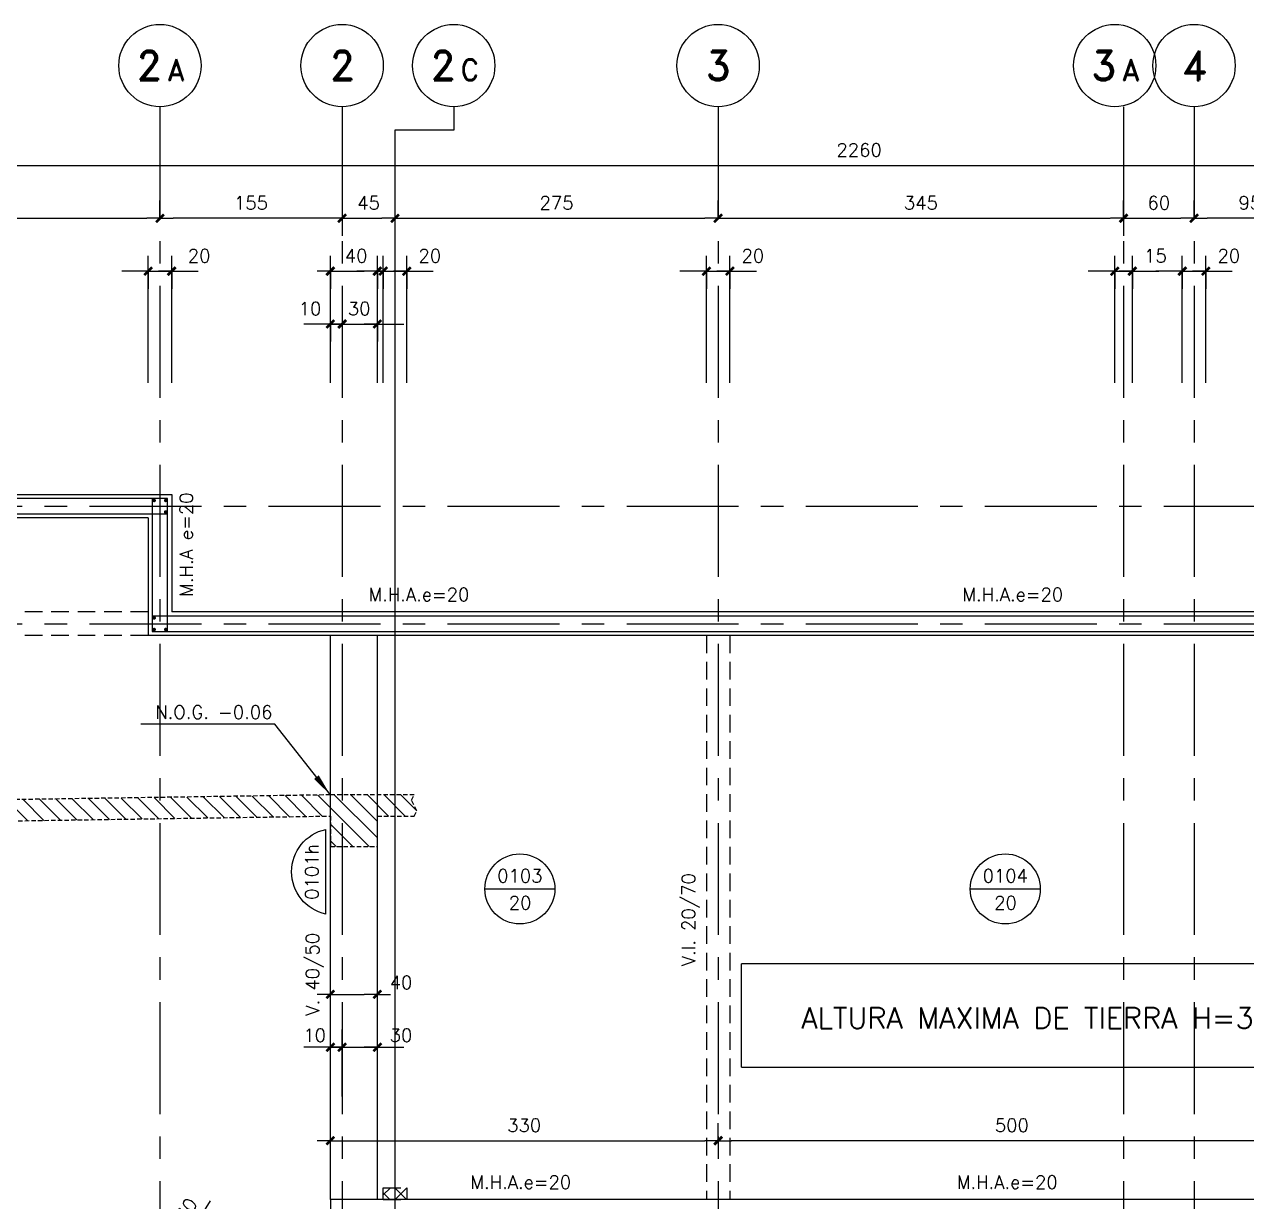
# Model space of a CAD drawing. Header units: millimetres. Extents: x -656862 to -653478, y 91928 to 96737.
# Drawn here: x -655780 to -654740, y 95736 to 96737 of the extents above; entities that cross this region are included whole.
import ezdxf
from ezdxf.enums import TextEntityAlignment as Align

# ---------------------------------------------------------------- set-up
doc = ezdxf.new("R2010")
doc.units = ezdxf.units.MM
doc.header["$LTSCALE"] = 30
for name, pattern in [('CENTER', [50.8, 31.75, -6.35, 6.35, -6.35]), ('DASHED', [0.75, 0.5, -0.25]), ('HIDDEN', [0.375, 0.25, -0.125])]:
    doc.linetypes.add(name, pattern=pattern)
for name, color, linetype in [('A-LINEA 015', 6, 'Continuous'), ('COTAS', 5, 'Continuous'), ('Cotas2', 1, 'Continuous'), ('EJES', 1, 'CENTER'), ('HATCH2', 1, 'HIDDEN'), ('MALLA', 1, 'Continuous'), ('MUROS', 5, 'Continuous'), ('SEGMENTOS1', 2, 'DASHED'), ('TEXTOS1', 9, 'Continuous'), ('VIGAS', 3, 'Continuous')]:
    doc.layers.add(name, color=color, linetype=linetype)
doc.styles.add('ROMAND', font='romand')
doc.styles.add('ROMANS', font='romans')
doc.dimstyles.new('ING-50', dxfattribs={"dimscale": 5, "dimtxt": 2.25, "dimasz": 2.25, "dimexe": 3, "dimexo": 0, "dimgap": 1.5, "dimtad": 1, "dimdec": 1, "dimzin": 12, "dimdsep": 46, "dimtxsty": 'ROMANS', "dimblk1": 'TICK1', "dimblk2": 'TICK1', "dimsah": 1, "dimcen": 0.09, "dimclrd": 2, "dimclre": 1, "dimclrt": 3, "dimadec": 1, "dimazin": 3, "dimtfac": 1, "dimtdec": 1, "dimtix": 1, "dimtmove": 2, "dimatfit": 3, "dimfxl": 3, "dimtolj": 1, "dimtzin": 12, "dimarcsym": 0})

# ---------------------------------------------------------------- blocks, each defined once
blk = doc.blocks.new('TICK1')
at = {"color": 2}
for points in [[(0, 0), (-1, 0)], [(0, 0), (1, 0)]]:
    blk.add_lwpolyline(points, dxfattribs=at)
at = {"color": 2, "const_width": 0.2}
blk.add_lwpolyline([(-0.3, -0.3), (0.3, 0.3)], dxfattribs=at)
blk = doc.blocks.new('*D5')
at = {"layer": 'COTAS', "color": 2, "lineweight": -2}
for p, q in [((-655686, 96527.5), (-655697.2, 96527.5)), ((-655674.7, 96527.5), (-655654.7, 96527.5)), ((-655643.5, 96527.5), (-655632.2, 96527.5))]:
    blk.add_line(p, q, dxfattribs=at)
at = {"layer": 'COTAS', "color": 1, "lineweight": -2}
for p, q in [((-655674.7, 96527.5), (-655674.7, 96512.5)), ((-655654.7, 96527.5), (-655654.7, 96512.5))]:
    blk.add_line(p, q, dxfattribs=at)
at = {"layer": 'Defpoints', "color": 0}
for p in [(-655674.7, 96527.5), (-655654.7, 96527.5), (-655654.7, 96527.5)]:
    blk.add_point(p, dxfattribs=at)
at = {"layer": 'COTAS', "color": 2, "lineweight": -2, "xscale": 11.25, "yscale": 11.25, "zscale": 11.25}
blk.add_blockref('TICK1', (-655674.7, 96527.5), dxfattribs=at)
at = {"layer": 'COTAS', "color": 2, "lineweight": -2, "xscale": 11.25, "yscale": 11.25, "zscale": 11.25, "rotation": 180}
blk.add_blockref('TICK1', (-655654.7, 96527.5), dxfattribs=at)
at = {"layer": 'COTAS', "color": 3, "insert": (-655631.4, 96540.6), "char_height": 11.25, "attachment_point": 5, "style": 'ROMANS'}
blk.add_mtext('\\A1;20', dxfattribs=at)
blk = doc.blocks.new('*D11')
at = {"layer": 'COTAS', "color": 2, "lineweight": -2}
for p, q in [((-655211, 96527.5), (-655222.2, 96527.5)), ((-655199.7, 96527.5), (-655179.7, 96527.5)), ((-655168.5, 96527.5), (-655157.2, 96527.5))]:
    blk.add_line(p, q, dxfattribs=at)
at = {"layer": 'COTAS', "color": 1, "lineweight": -2}
for p, q in [((-655199.7, 96527.5), (-655199.7, 96512.5)), ((-655179.7, 96527.5), (-655179.7, 96512.5))]:
    blk.add_line(p, q, dxfattribs=at)
at = {"layer": 'Defpoints', "color": 0}
for p in [(-655199.7, 96527.5), (-655179.7, 96527.5), (-655179.7, 96527.5)]:
    blk.add_point(p, dxfattribs=at)
at = {"layer": 'COTAS', "color": 2, "lineweight": -2, "xscale": 11.25, "yscale": 11.25, "zscale": 11.25}
blk.add_blockref('TICK1', (-655199.7, 96527.5), dxfattribs=at)
at = {"layer": 'COTAS', "color": 2, "lineweight": -2, "xscale": 11.25, "yscale": 11.25, "zscale": 11.25, "rotation": 180}
blk.add_blockref('TICK1', (-655179.7, 96527.5), dxfattribs=at)
at = {"layer": 'COTAS', "color": 3, "insert": (-655160.1, 96540.6), "char_height": 11.25, "attachment_point": 5, "style": 'ROMANS'}
blk.add_mtext('\\A1;20', dxfattribs=at)
blk = doc.blocks.new('*D13')
at = {"layer": 'COTAS', "color": 1, "lineweight": -2}
for p, q in [((-654844.7, 96572.5), (-654844.7, 96587.5)), ((-654784.7, 96572.5), (-654784.7, 96587.5))]:
    blk.add_line(p, q, dxfattribs=at)
at = {"layer": 'COTAS', "color": 2, "lineweight": -2}
blk.add_line((-654833.5, 96572.5), (-654796, 96572.5), dxfattribs=at)
at = {"layer": 'Defpoints', "color": 0}
for p in [(-654844.7, 96572.5), (-654784.7, 96572.5), (-654784.7, 96572.5)]:
    blk.add_point(p, dxfattribs=at)
at = {"layer": 'COTAS', "color": 2, "lineweight": -2, "xscale": 11.25, "yscale": 11.25, "zscale": 11.25, "rotation": 180}
blk.add_blockref('TICK1', (-654844.7, 96572.5), dxfattribs=at)
at = {"layer": 'COTAS', "color": 2, "lineweight": -2, "xscale": 11.25, "yscale": 11.25, "zscale": 11.25}
blk.add_blockref('TICK1', (-654784.7, 96572.5), dxfattribs=at)
at = {"layer": 'COTAS', "color": 3, "insert": (-654814.7, 96585.6), "char_height": 11.25, "attachment_point": 5, "style": 'ROMANS'}
blk.add_mtext('\\A1;60', dxfattribs=at)
blk = doc.blocks.new('*D14')
at = {"layer": 'COTAS', "color": 1, "lineweight": -2}
for p, q in [((-654784.7, 96572.5), (-654784.7, 96587.5)), ((-654689.7, 96572.5), (-654689.7, 96557.5))]:
    blk.add_line(p, q, dxfattribs=at)
at = {"layer": 'COTAS', "color": 2, "lineweight": -2}
blk.add_line((-654701, 96572.5), (-654773.5, 96572.5), dxfattribs=at)
at = {"layer": 'Defpoints', "color": 0}
for p in [(-654784.7, 96572.5), (-654784.7, 96572.5), (-654689.7, 96572.5)]:
    blk.add_point(p, dxfattribs=at)
at = {"layer": 'COTAS', "color": 2, "lineweight": -2, "xscale": 11.25, "yscale": 11.25, "zscale": 11.25, "rotation": 180}
blk.add_blockref('TICK1', (-654784.7, 96572.5), dxfattribs=at)
at = {"layer": 'COTAS', "color": 2, "lineweight": -2, "xscale": 11.25, "yscale": 11.25, "zscale": 11.25}
blk.add_blockref('TICK1', (-654689.7, 96572.5), dxfattribs=at)
at = {"layer": 'COTAS', "color": 3, "insert": (-654737.2, 96585.6), "char_height": 11.25, "attachment_point": 5, "style": 'ROMANS'}
blk.add_mtext('\\A1;95', dxfattribs=at)
blk = doc.blocks.new('*D19')
at = {"layer": 'COTAS', "color": 1, "lineweight": -2}
for p, q in [((-655664.7, 96572.5), (-655664.7, 96587.5)), ((-655509.7, 96572.5), (-655509.7, 96557.5))]:
    blk.add_line(p, q, dxfattribs=at)
at = {"layer": 'COTAS', "color": 2, "lineweight": -2}
blk.add_line((-655521, 96572.5), (-655653.5, 96572.5), dxfattribs=at)
at = {"layer": 'Defpoints', "color": 0}
for p in [(-655664.7, 96572.5), (-655664.7, 96572.5), (-655509.7, 96572.5)]:
    blk.add_point(p, dxfattribs=at)
at = {"layer": 'COTAS', "color": 2, "lineweight": -2, "xscale": 11.25, "yscale": 11.25, "zscale": 11.25, "rotation": 180}
blk.add_blockref('TICK1', (-655664.7, 96572.5), dxfattribs=at)
at = {"layer": 'COTAS', "color": 2, "lineweight": -2, "xscale": 11.25, "yscale": 11.25, "zscale": 11.25}
blk.add_blockref('TICK1', (-655509.7, 96572.5), dxfattribs=at)
at = {"layer": 'COTAS', "color": 3, "insert": (-655587.2, 96585.6), "char_height": 11.25, "attachment_point": 5, "style": 'ROMANS'}
blk.add_mtext('\\A1;155', dxfattribs=at)
blk = doc.blocks.new('*D20')
at = {"layer": 'COTAS', "color": 1, "lineweight": -2}
for p, q in [((-653939.7, 96617.5), (-653939.7, 96632.5)), ((-656199.7, 96617.5), (-656199.7, 96602.5))]:
    blk.add_line(p, q, dxfattribs=at)
at = {"layer": 'COTAS', "color": 2, "lineweight": -2}
blk.add_line((-656188.5, 96617.5), (-653951, 96617.5), dxfattribs=at)
at = {"layer": 'Defpoints', "color": 0}
for p in [(-656199.7, 96617.5), (-653939.7, 96617.5), (-653939.7, 96617.5)]:
    blk.add_point(p, dxfattribs=at)
at = {"layer": 'COTAS', "color": 2, "lineweight": -2, "xscale": 11.25, "yscale": 11.25, "zscale": 11.25, "rotation": 180}
blk.add_blockref('TICK1', (-656199.7, 96617.5), dxfattribs=at)
at = {"layer": 'COTAS', "color": 2, "lineweight": -2, "xscale": 11.25, "yscale": 11.25, "zscale": 11.25}
blk.add_blockref('TICK1', (-653939.7, 96617.5), dxfattribs=at)
at = {"layer": 'COTAS', "color": 3, "insert": (-655069.7, 96630.6), "char_height": 11.25, "attachment_point": 5, "style": 'ROMANS'}
blk.add_mtext('\\A1;2260', dxfattribs=at)
blk = doc.blocks.new('*D21')
at = {"layer": 'COTAS', "color": 1, "lineweight": -2}
for p, q in [((-655664.7, 96572.5), (-655664.7, 96587.5)), ((-656199.7, 96572.5), (-656199.7, 96557.5))]:
    blk.add_line(p, q, dxfattribs=at)
at = {"layer": 'COTAS', "color": 2, "lineweight": -2}
blk.add_line((-656188.5, 96572.5), (-655676, 96572.5), dxfattribs=at)
at = {"layer": 'Defpoints', "color": 0}
for p in [(-656199.7, 96572.5), (-655664.7, 96572.5), (-655664.7, 96572.5)]:
    blk.add_point(p, dxfattribs=at)
at = {"layer": 'COTAS', "color": 2, "lineweight": -2, "xscale": 11.25, "yscale": 11.25, "zscale": 11.25, "rotation": 180}
blk.add_blockref('TICK1', (-656199.7, 96572.5), dxfattribs=at)
at = {"layer": 'COTAS', "color": 2, "lineweight": -2, "xscale": 11.25, "yscale": 11.25, "zscale": 11.25}
blk.add_blockref('TICK1', (-655664.7, 96572.5), dxfattribs=at)
at = {"layer": 'COTAS', "color": 3, "insert": (-655932.2, 96585.6), "char_height": 11.25, "attachment_point": 5, "style": 'ROMANS'}
blk.add_mtext('\\A1;535', dxfattribs=at)
blk = doc.blocks.new('EJE-1')
at = {"color": 3, "linetype": 'Continuous'}
blk.add_circle((0, 0), 35, dxfattribs=at)
at = {"color": 5, "linetype": 'Continuous', "style": 'ROMAND'}
blk.add_attdef('0', text='', height=25, dxfattribs=at).set_placement((0.2, 0), align=Align.MIDDLE)
blk = doc.blocks.new('*D88')
at = {"layer": 'COTAS', "color": 1, "lineweight": -2, "ltscale": 0.5}
for p, q in [((-655519.7, 95744.3), (-655519.7, 95802.5)), ((-655189.7, 95787.5), (-655189.7, 95802.5))]:
    blk.add_line(p, q, dxfattribs=at)
at = {"layer": 'COTAS', "color": 2, "lineweight": -2, "ltscale": 0.5}
blk.add_line((-655508.5, 95787.5), (-655201, 95787.5), dxfattribs=at)
at = {"layer": 'Defpoints', "color": 0, "ltscale": 0.5}
for p in [(-655189.7, 95787.5), (-655189.7, 95787.5), (-655519.7, 95744.3)]:
    blk.add_point(p, dxfattribs=at)
at = {"layer": 'COTAS', "color": 2, "lineweight": -2, "ltscale": 0.5, "xscale": 11.25, "yscale": 11.25, "zscale": 11.25, "rotation": 180}
blk.add_blockref('TICK1', (-655519.7, 95787.5), dxfattribs=at)
at = {"layer": 'COTAS', "color": 2, "lineweight": -2, "ltscale": 0.5, "xscale": 11.25, "yscale": 11.25, "zscale": 11.25}
blk.add_blockref('TICK1', (-655189.7, 95787.5), dxfattribs=at)
at = {"layer": 'COTAS', "color": 3, "ltscale": 0.5, "insert": (-655354.7, 95800.6), "char_height": 11.25, "attachment_point": 5, "style": 'ROMANS'}
blk.add_mtext('\\A1;330', dxfattribs=at)
blk = doc.blocks.new('*D101')
at = {"layer": 'COTAS', "color": 1, "lineweight": -2, "ltscale": 0.5}
for p, q in [((-655189.7, 95787.5), (-655189.7, 95802.5)), ((-654689.7, 95711.1), (-654689.7, 95802.5))]:
    blk.add_line(p, q, dxfattribs=at)
at = {"layer": 'COTAS', "color": 2, "lineweight": -2, "ltscale": 0.5}
blk.add_line((-654701, 95787.5), (-655178.5, 95787.5), dxfattribs=at)
at = {"layer": 'Defpoints', "color": 0, "ltscale": 0.5}
for p in [(-655189.7, 95787.5), (-655189.7, 95787.5), (-654689.7, 95711.1)]:
    blk.add_point(p, dxfattribs=at)
at = {"layer": 'COTAS', "color": 2, "lineweight": -2, "ltscale": 0.5, "xscale": 11.25, "yscale": 11.25, "zscale": 11.25, "rotation": 180}
blk.add_blockref('TICK1', (-655189.7, 95787.5), dxfattribs=at)
at = {"layer": 'COTAS', "color": 2, "lineweight": -2, "ltscale": 0.5, "xscale": 11.25, "yscale": 11.25, "zscale": 11.25}
blk.add_blockref('TICK1', (-654689.7, 95787.5), dxfattribs=at)
at = {"layer": 'COTAS', "color": 3, "ltscale": 0.5, "insert": (-654939.7, 95800.6), "char_height": 11.25, "attachment_point": 5, "style": 'ROMANS'}
blk.add_mtext('\\A1;500', dxfattribs=at)
blk = doc.blocks.new('losa-ne')
at = {"color": 5, "linetype": 'Continuous'}
blk.add_line((-29.8, 0), (29.7, 0), dxfattribs=at)
at = {"color": 3, "linetype": 'Continuous'}
blk.add_circle((0, 0), 29.8, dxfattribs=at)
at = {"color": 3, "linetype": 'Continuous', "style": 'ROMANS'}
for tag, p in [('N%%DL', (0, 5.6)), ('ESP', (0.2, -17.4))]:
    blk.add_attdef(tag, text='', height=11.2, dxfattribs=at).set_placement(p, align=Align.CENTER)
blk = doc.blocks.new('*D153')
at = {"layer": 'COTAS', "color": 1, "lineweight": -2}
for p, q in [((-655509.7, 96572.5), (-655509.7, 96557.5)), ((-655464.7, 96572.5), (-655464.7, 96557.5))]:
    blk.add_line(p, q, dxfattribs=at)
at = {"layer": 'COTAS', "color": 2, "lineweight": -2}
blk.add_line((-655498.5, 96572.5), (-655476, 96572.5), dxfattribs=at)
at = {"layer": 'Defpoints', "color": 0}
for p in [(-655509.7, 96572.5), (-655464.7, 96572.5), (-655464.7, 96572.5)]:
    blk.add_point(p, dxfattribs=at)
at = {"layer": 'COTAS', "color": 2, "lineweight": -2, "xscale": 11.25, "yscale": 11.25, "zscale": 11.25, "rotation": 180}
blk.add_blockref('TICK1', (-655509.7, 96572.5), dxfattribs=at)
at = {"layer": 'COTAS', "color": 2, "lineweight": -2, "xscale": 11.25, "yscale": 11.25, "zscale": 11.25}
blk.add_blockref('TICK1', (-655464.7, 96572.5), dxfattribs=at)
at = {"layer": 'COTAS', "color": 3, "insert": (-655487.2, 96585.6), "char_height": 11.25, "attachment_point": 5, "style": 'ROMANS'}
blk.add_mtext('\\A1;45', dxfattribs=at)
blk = doc.blocks.new('*D154')
at = {"layer": 'COTAS', "color": 1, "lineweight": -2}
for p, q in [((-655519.7, 96527.5), (-655519.7, 96512.5)), ((-655479.7, 96527.5), (-655479.7, 96512.5))]:
    blk.add_line(p, q, dxfattribs=at)
at = {"layer": 'COTAS', "color": 2, "lineweight": -2}
blk.add_line((-655508.5, 96527.5), (-655491, 96527.5), dxfattribs=at)
at = {"layer": 'Defpoints', "color": 0}
for p in [(-655519.7, 96527.5), (-655479.7, 96527.5), (-655479.7, 96527.5)]:
    blk.add_point(p, dxfattribs=at)
at = {"layer": 'COTAS', "color": 2, "lineweight": -2, "xscale": 11.25, "yscale": 11.25, "zscale": 11.25, "rotation": 180}
blk.add_blockref('TICK1', (-655519.7, 96527.5), dxfattribs=at)
at = {"layer": 'COTAS', "color": 2, "lineweight": -2, "xscale": 11.25, "yscale": 11.25, "zscale": 11.25}
blk.add_blockref('TICK1', (-655479.7, 96527.5), dxfattribs=at)
at = {"layer": 'COTAS', "color": 3, "insert": (-655497.8, 96540.6), "char_height": 11.25, "attachment_point": 5, "style": 'ROMANS'}
blk.add_mtext('\\A1;40', dxfattribs=at)
blk = doc.blocks.new('eje-3')
at = {"color": 3, "linetype": 'Continuous'}
blk.add_circle((0, 0), 35, dxfattribs=at)
at = {"color": 5, "linetype": 'Continuous', "style": 'ROMAND'}
for height, p in [(25, (-9.2, 0)), (18, (13.7, -3.6))]:
    blk.add_attdef('0', text='', height=height, dxfattribs=at).set_placement(p, align=Align.MIDDLE)
blk = doc.blocks.new('*D166')
at = {"layer": 'COTAS', "color": 2, "lineweight": -2}
for p, q in [((-654863.5, 96527.5), (-654874.7, 96527.5)), ((-654852.2, 96527.5), (-654837.2, 96527.5)), ((-654826, 96527.5), (-654814.7, 96527.5))]:
    blk.add_line(p, q, dxfattribs=at)
at = {"layer": 'COTAS', "color": 1, "lineweight": -2}
for p, q in [((-654852.2, 96527.5), (-654852.2, 96512.5)), ((-654837.2, 96527.5), (-654837.2, 96512.5))]:
    blk.add_line(p, q, dxfattribs=at)
at = {"layer": 'Defpoints', "color": 0}
for p in [(-654852.2, 96527.5), (-654837.2, 96527.5), (-654837.2, 96527.5)]:
    blk.add_point(p, dxfattribs=at)
at = {"layer": 'COTAS', "color": 2, "lineweight": -2, "xscale": 11.25, "yscale": 11.25, "zscale": 11.25}
blk.add_blockref('TICK1', (-654852.2, 96527.5), dxfattribs=at)
at = {"layer": 'COTAS', "color": 2, "lineweight": -2, "xscale": 11.25, "yscale": 11.25, "zscale": 11.25, "rotation": 180}
blk.add_blockref('TICK1', (-654837.2, 96527.5), dxfattribs=at)
at = {"layer": 'COTAS', "color": 3, "insert": (-654817.6, 96540.6), "char_height": 11.25, "attachment_point": 5, "style": 'ROMANS'}
blk.add_mtext('\\A1;15', dxfattribs=at)
blk = doc.blocks.new('*D167')
at = {"layer": 'COTAS', "color": 2, "lineweight": -2}
for p, q in [((-654806, 96527.5), (-654817.2, 96527.5)), ((-654794.7, 96527.5), (-654774.7, 96527.5)), ((-654763.5, 96527.5), (-654752.2, 96527.5))]:
    blk.add_line(p, q, dxfattribs=at)
at = {"layer": 'COTAS', "color": 1, "lineweight": -2}
for p, q in [((-654794.7, 96527.5), (-654794.7, 96512.5)), ((-654774.7, 96527.5), (-654774.7, 96512.5))]:
    blk.add_line(p, q, dxfattribs=at)
at = {"layer": 'Defpoints', "color": 0}
for p in [(-654794.7, 96527.5), (-654774.7, 96527.5), (-654774.7, 96527.5)]:
    blk.add_point(p, dxfattribs=at)
at = {"layer": 'COTAS', "color": 2, "lineweight": -2, "xscale": 11.25, "yscale": 11.25, "zscale": 11.25}
blk.add_blockref('TICK1', (-654794.7, 96527.5), dxfattribs=at)
at = {"layer": 'COTAS', "color": 2, "lineweight": -2, "xscale": 11.25, "yscale": 11.25, "zscale": 11.25, "rotation": 180}
blk.add_blockref('TICK1', (-654774.7, 96527.5), dxfattribs=at)
at = {"layer": 'COTAS', "color": 3, "insert": (-654755.1, 96540.6), "char_height": 11.25, "attachment_point": 5, "style": 'ROMANS'}
blk.add_mtext('\\A1;20', dxfattribs=at)
blk = doc.blocks.new('*D178')
at = {"layer": 'COTAS', "color": 1, "lineweight": -2, "ltscale": 0.5}
for p, q in [((-655519.7, 95823.8), (-655519.7, 95882)), ((-655509.7, 95825.2), (-655509.7, 95882))]:
    blk.add_line(p, q, dxfattribs=at)
at = {"layer": 'COTAS', "color": 2, "lineweight": -2, "ltscale": 0.5}
for p, q in [((-655531, 95867), (-655542.2, 95867)), ((-655519.7, 95867), (-655509.7, 95867)), ((-655498.5, 95867), (-655487.2, 95867))]:
    blk.add_line(p, q, dxfattribs=at)
at = {"layer": 'Defpoints', "color": 0, "ltscale": 0.5}
for p in [(-655509.7, 95867), (-655509.7, 95825.2), (-655519.7, 95823.8)]:
    blk.add_point(p, dxfattribs=at)
at = {"layer": 'COTAS', "color": 2, "lineweight": -2, "ltscale": 0.5, "xscale": 11.25, "yscale": 11.25, "zscale": 11.25}
blk.add_blockref('TICK1', (-655519.7, 95867), dxfattribs=at)
at = {"layer": 'COTAS', "color": 2, "lineweight": -2, "ltscale": 0.5, "xscale": 11.25, "yscale": 11.25, "zscale": 11.25, "rotation": 180}
blk.add_blockref('TICK1', (-655509.7, 95867), dxfattribs=at)
at = {"layer": 'COTAS', "color": 3, "ltscale": 0.5, "insert": (-655533.1, 95877.2), "char_height": 11.25, "attachment_point": 5, "style": 'ROMANS'}
blk.add_mtext('\\A1;10', dxfattribs=at)
blk = doc.blocks.new('*D179')
at = {"layer": 'COTAS', "color": 1, "lineweight": -2, "ltscale": 0.5}
for p, q in [((-655509.7, 95848.3), (-655509.7, 95882)), ((-655479.7, 95841), (-655479.7, 95882))]:
    blk.add_line(p, q, dxfattribs=at)
at = {"layer": 'COTAS', "color": 2, "lineweight": -2, "ltscale": 0.5}
for p, q in [((-655521, 95867), (-655532.2, 95867)), ((-655509.7, 95867), (-655479.7, 95867)), ((-655468.5, 95867), (-655457.2, 95867))]:
    blk.add_line(p, q, dxfattribs=at)
at = {"layer": 'Defpoints', "color": 0, "ltscale": 0.5}
for p in [(-655479.7, 95867), (-655509.7, 95848.3), (-655479.7, 95841)]:
    blk.add_point(p, dxfattribs=at)
at = {"layer": 'COTAS', "color": 2, "lineweight": -2, "ltscale": 0.5, "xscale": 11.25, "yscale": 11.25, "zscale": 11.25}
blk.add_blockref('TICK1', (-655509.7, 95867), dxfattribs=at)
at = {"layer": 'COTAS', "color": 2, "lineweight": -2, "ltscale": 0.5, "xscale": 11.25, "yscale": 11.25, "zscale": 11.25, "rotation": 180}
blk.add_blockref('TICK1', (-655479.7, 95867), dxfattribs=at)
at = {"layer": 'COTAS', "color": 3, "ltscale": 0.5, "insert": (-655459.6, 95877.2), "char_height": 11.25, "attachment_point": 5, "style": 'ROMANS'}
blk.add_mtext('\\A1;30', dxfattribs=at)
blk = doc.blocks.new('*D180')
at = {"layer": 'COTAS', "color": 1, "lineweight": -2, "ltscale": 0.5}
for p, q in [((-655519.7, 95897), (-655519.7, 95927)), ((-655479.7, 95886), (-655479.7, 95927))]:
    blk.add_line(p, q, dxfattribs=at)
at = {"layer": 'COTAS', "color": 2, "lineweight": -2, "ltscale": 0.5}
blk.add_line((-655508.5, 95912), (-655491, 95912), dxfattribs=at)
at = {"layer": 'Defpoints', "color": 0, "ltscale": 0.5}
for p in [(-655479.7, 95912), (-655519.7, 95897), (-655479.7, 95886)]:
    blk.add_point(p, dxfattribs=at)
at = {"layer": 'COTAS', "color": 2, "lineweight": -2, "ltscale": 0.5, "xscale": 11.25, "yscale": 11.25, "zscale": 11.25, "rotation": 180}
blk.add_blockref('TICK1', (-655519.7, 95912), dxfattribs=at)
at = {"layer": 'COTAS', "color": 2, "lineweight": -2, "ltscale": 0.5, "xscale": 11.25, "yscale": 11.25, "zscale": 11.25}
blk.add_blockref('TICK1', (-655479.7, 95912), dxfattribs=at)
at = {"layer": 'COTAS', "color": 3, "ltscale": 0.5, "insert": (-655459.6, 95922.2), "char_height": 11.25, "attachment_point": 5, "style": 'ROMANS'}
blk.add_mtext('\\A1;40', dxfattribs=at)
blk = doc.blocks.new('FLECHA')
at = {"color": 2}
blk.add_lwpolyline([(0, 0, 0, 5, 0), (19.2, 0, 5, 5, 0)], format="xyseb", dxfattribs=at)
blk = doc.blocks.new('*D216')
at = {"layer": 'COTAS', "color": 1, "lineweight": -2}
for p, q in [((-655189.7, 96572.5), (-655189.7, 96587.5)), ((-655464.7, 96572.5), (-655464.7, 96557.5))]:
    blk.add_line(p, q, dxfattribs=at)
at = {"layer": 'COTAS', "color": 2, "lineweight": -2}
blk.add_line((-655453.5, 96572.5), (-655201, 96572.5), dxfattribs=at)
at = {"layer": 'Defpoints', "color": 0}
for p in [(-655464.7, 96572.5), (-655189.7, 96572.5), (-655189.7, 96572.5)]:
    blk.add_point(p, dxfattribs=at)
at = {"layer": 'COTAS', "color": 2, "lineweight": -2, "xscale": 11.25, "yscale": 11.25, "zscale": 11.25, "rotation": 180}
blk.add_blockref('TICK1', (-655464.7, 96572.5), dxfattribs=at)
at = {"layer": 'COTAS', "color": 2, "lineweight": -2, "xscale": 11.25, "yscale": 11.25, "zscale": 11.25}
blk.add_blockref('TICK1', (-655189.7, 96572.5), dxfattribs=at)
at = {"layer": 'COTAS', "color": 3, "insert": (-655327.2, 96585.6), "char_height": 11.25, "attachment_point": 5, "style": 'ROMANS'}
blk.add_mtext('\\A1;275', dxfattribs=at)
blk = doc.blocks.new('*D217')
at = {"layer": 'COTAS', "color": 2, "lineweight": -2}
for p, q in [((-655486, 96527.5), (-655497.2, 96527.5)), ((-655474.7, 96527.5), (-655454.7, 96527.5)), ((-655443.5, 96527.5), (-655432.2, 96527.5))]:
    blk.add_line(p, q, dxfattribs=at)
at = {"layer": 'COTAS', "color": 1, "lineweight": -2}
for p, q in [((-655474.7, 96527.5), (-655474.7, 96512.5)), ((-655454.7, 96527.5), (-655454.7, 96512.5))]:
    blk.add_line(p, q, dxfattribs=at)
at = {"layer": 'Defpoints', "color": 0}
for p in [(-655474.7, 96527.5), (-655454.7, 96527.5), (-655454.7, 96527.5)]:
    blk.add_point(p, dxfattribs=at)
at = {"layer": 'COTAS', "color": 2, "lineweight": -2, "xscale": 11.25, "yscale": 11.25, "zscale": 11.25}
blk.add_blockref('TICK1', (-655474.7, 96527.5), dxfattribs=at)
at = {"layer": 'COTAS', "color": 2, "lineweight": -2, "xscale": 11.25, "yscale": 11.25, "zscale": 11.25, "rotation": 180}
blk.add_blockref('TICK1', (-655454.7, 96527.5), dxfattribs=at)
at = {"layer": 'COTAS', "color": 3, "insert": (-655435.1, 96540.6), "char_height": 11.25, "attachment_point": 5, "style": 'ROMANS'}
blk.add_mtext('\\A1;20', dxfattribs=at)
blk = doc.blocks.new('*D218')
at = {"layer": 'COTAS', "color": 2, "lineweight": -2}
for p, q in [((-655622.1, 95736.2), (-655650.9, 95689.8)), ((-655672.6, 95654.7), (-655656.8, 95680.2)), ((-655678.6, 95645.1), (-655684.5, 95635.6))]:
    blk.add_line(p, q, dxfattribs=at)
at = {"layer": 'Defpoints', "color": 0}
for p in [(-655656.8, 95680.2), (-655672.6, 95654.7)]:
    blk.add_point(p, dxfattribs=at)
at = {"layer": 'COTAS', "color": 2, "lineweight": -2, "xscale": 11.25, "yscale": 11.25, "zscale": 11.25}
for p, rotation in [((-655656.8, 95680.2), 238.1694661812286), ((-655672.6, 95654.7), 58.1694661812286)]:
    blk.add_blockref('TICK1', p, dxfattribs=dict(at, rotation=rotation))
at = {"layer": 'COTAS', "color": 3, "insert": (-655644.6, 95724.7), "char_height": 11.25, "attachment_point": 5, "rotation": 58.1695, "style": 'ROMANS'}
blk.add_mtext('\\A1;∅30', dxfattribs=at)
blk = doc.blocks.new('*D245')
at = {"layer": 'COTAS', "color": 2, "lineweight": -2}
for p, q in [((-655531, 96482.5), (-655542.2, 96482.5)), ((-655519.7, 96482.5), (-655509.7, 96482.5)), ((-655498.5, 96482.5), (-655487.2, 96482.5))]:
    blk.add_line(p, q, dxfattribs=at)
at = {"layer": 'COTAS', "color": 1, "lineweight": -2}
for p, q in [((-655519.7, 96482.5), (-655519.7, 96467.5)), ((-655509.7, 96482.5), (-655509.7, 96467.5))]:
    blk.add_line(p, q, dxfattribs=at)
at = {"layer": 'Defpoints', "color": 0}
for p in [(-655519.7, 96482.5), (-655509.7, 96482.5), (-655509.7, 96482.5)]:
    blk.add_point(p, dxfattribs=at)
at = {"layer": 'COTAS', "color": 2, "lineweight": -2, "xscale": 11.25, "yscale": 11.25, "zscale": 11.25}
blk.add_blockref('TICK1', (-655519.7, 96482.5), dxfattribs=at)
at = {"layer": 'COTAS', "color": 2, "lineweight": -2, "xscale": 11.25, "yscale": 11.25, "zscale": 11.25, "rotation": 180}
blk.add_blockref('TICK1', (-655509.7, 96482.5), dxfattribs=at)
at = {"layer": 'COTAS', "color": 3, "insert": (-655537, 96495.6), "char_height": 11.25, "attachment_point": 5, "style": 'ROMANS'}
blk.add_mtext('\\A1;10', dxfattribs=at)
blk = doc.blocks.new('*D246')
at = {"layer": 'COTAS', "color": 2, "lineweight": -2}
for p, q in [((-655521, 96482.5), (-655532.2, 96482.5)), ((-655509.7, 96482.5), (-655479.7, 96482.5)), ((-655468.5, 96482.5), (-655457.2, 96482.5))]:
    blk.add_line(p, q, dxfattribs=at)
at = {"layer": 'COTAS', "color": 1, "lineweight": -2}
for p, q in [((-655509.7, 96482.5), (-655509.7, 96467.5)), ((-655479.7, 96482.5), (-655479.7, 96467.5))]:
    blk.add_line(p, q, dxfattribs=at)
at = {"layer": 'Defpoints', "color": 0}
for p in [(-655509.7, 96482.5), (-655479.7, 96482.5), (-655479.7, 96482.5)]:
    blk.add_point(p, dxfattribs=at)
at = {"layer": 'COTAS', "color": 2, "lineweight": -2, "xscale": 11.25, "yscale": 11.25, "zscale": 11.25}
blk.add_blockref('TICK1', (-655509.7, 96482.5), dxfattribs=at)
at = {"layer": 'COTAS', "color": 2, "lineweight": -2, "xscale": 11.25, "yscale": 11.25, "zscale": 11.25, "rotation": 180}
blk.add_blockref('TICK1', (-655479.7, 96482.5), dxfattribs=at)
at = {"layer": 'COTAS', "color": 3, "insert": (-655495.2, 96495.6), "char_height": 11.25, "attachment_point": 5, "style": 'ROMANS'}
blk.add_mtext('\\A1;30', dxfattribs=at)
blk = doc.blocks.new('*D249')
at = {"layer": 'COTAS', "color": 1, "lineweight": -2}
for p, q in [((-655189.7, 96572.5), (-655189.7, 96587.5)), ((-654844.7, 96572.5), (-654844.7, 96557.5))]:
    blk.add_line(p, q, dxfattribs=at)
at = {"layer": 'COTAS', "color": 2, "lineweight": -2}
blk.add_line((-655178.5, 96572.5), (-654856, 96572.5), dxfattribs=at)
at = {"layer": 'Defpoints', "color": 0}
for p in [(-655189.7, 96572.5), (-654844.7, 96572.5), (-654844.7, 96572.5)]:
    blk.add_point(p, dxfattribs=at)
at = {"layer": 'COTAS', "color": 2, "lineweight": -2, "xscale": 11.25, "yscale": 11.25, "zscale": 11.25, "rotation": 180}
blk.add_blockref('TICK1', (-655189.7, 96572.5), dxfattribs=at)
at = {"layer": 'COTAS', "color": 2, "lineweight": -2, "xscale": 11.25, "yscale": 11.25, "zscale": 11.25}
blk.add_blockref('TICK1', (-654844.7, 96572.5), dxfattribs=at)
at = {"layer": 'COTAS', "color": 3, "insert": (-655017.2, 96585.6), "char_height": 11.25, "attachment_point": 5, "style": 'ROMANS'}
blk.add_mtext('\\A1;345', dxfattribs=at)

msp = doc.modelspace()

# ---------------------------------------------------------------- hatches: boundary and pattern name
at = {"layer": 'HATCH2', "ltscale": 0.5}
h = msp.add_hatch(dxfattribs=at)
h.set_pattern_fill('_USER', color=256, scale=10, angle=135, style=0, pattern_type=0)
h.set_pattern_definition([(135, (0, 0), (-7.07106781, -7.07106781), [])])
h.paths.add_polyline_path([(-656184.715, 96053.73), (-655519.715, 96063.776), (-655519.715, 96037.816), (-655479.715, 96037.816), (-655479.715, 96063.816), (-655448.345, 96063.816), (-655446.095, 96068.316), (-655450.595, 96077.316), (-655448.345, 96081.816), (-655519.715, 96081.816), (-656184.715, 96071.803), (-656184.715, 96087.816), (-656269.715, 96087.816), (-656269.715, 96072.816), (-656209.715, 96072.816), (-656209.715, 96037.816), (-656184.715, 96037.816)])
at = {"layer": 'HATCH2'}
h = msp.add_hatch(dxfattribs=at)
h.set_pattern_fill('_USER', color=256, scale=10, angle=45, style=0, double=1, pattern_type=0)
h.set_pattern_definition([(45, (0, 0), (-7.07106781, 7.07106781), []), (135, (0, 0), (-7.07106781, -7.07106781), [])])
edge = h.paths.add_edge_path()
edge.add_line((-655474.714, 95737.452), (-655454.714, 95737.452))
edge.add_line((-655474.714, 95737.452), (-655474.713, 95747.452))
edge.add_line((-655474.713, 95747.452), (-655454.714, 95747.452))
edge.add_line((-655454.714, 95747.452), (-655454.714, 95737.452))

# ---------------------------------------------------------------- linework, layer by layer
at = {"layer": 'Cotas2'}
for p, q in [((-655674.715, 96432.452), (-655674.715, 96540.448)), ((-655654.715, 96432.452), (-655654.715, 96540.448)), ((-655519.715, 96432.452), (-655519.715, 96540.448)), ((-655479.715, 96432.452), (-655479.715, 96540.448)), ((-655474.715, 96432.452), (-655474.715, 96540.448)), ((-655454.715, 96432.452), (-655454.715, 96540.448)), ((-655199.715, 96432.452), (-655199.715, 96540.448)), ((-655179.715, 96432.452), (-655179.715, 96540.448)), ((-654852.215, 96432.452), (-654852.215, 96540.448)), ((-654837.215, 96432.452), (-654837.215, 96540.448)), ((-654794.715, 96432.452), (-654794.715, 96540.448)), ((-654774.715, 96432.452), (-654774.715, 96540.448))]:
    msp.add_line(p, q, dxfattribs=at)
at = {"layer": 'EJES', "ltscale": 0.1}
for p, q in [((-655664.715, 96667.46), (-655664.715, 93007.452)), ((-655509.715, 96667.46), (-655509.715, 93007.452)), ((-655189.715, 96667.452), (-655189.715, 93007.452)), ((-654844.715, 96667.452), (-654844.715, 95305.773)), ((-654784.715, 96667.452), (-654784.715, 93007.452)), ((-656791.536, 96327.452), (-653548.715, 96327.452)), ((-656791.536, 96227.45), (-653548.486, 96227.45))]:
    msp.add_line(p, q, dxfattribs=at)
at = {"layer": 'HATCH2', "ltscale": 0.5}
msp.add_lwpolyline([(-656184.715, 96053.73), (-655519.715, 96063.776), (-655519.715, 96037.816), (-655479.715, 96037.816), (-655479.715, 96063.816), (-655448.345, 96063.816), (-655446.095, 96068.316), (-655450.595, 96077.316), (-655448.345, 96081.816), (-655519.715, 96081.816), (-656184.715, 96071.803), (-656184.715, 96087.816), (-656269.715, 96087.816), (-656269.715, 96072.816), (-656209.715, 96072.816), (-656209.715, 96037.816), (-656184.715, 96037.816)], close=True, dxfattribs=at)
at = {"layer": 'MALLA', "ltscale": 0.5}
for p, q in [((-655658.215, 96333.952), (-656206.215, 96333.952)), ((-655658.215, 96333.952), (-655671.215, 96333.952)), ((-655671.215, 96333.952), (-655671.215, 96220.95)), ((-655658.215, 96320.952), (-655658.215, 96333.952)), ((-655658.215, 96220.95), (-655658.215, 96333.952)), ((-656206.215, 96320.952), (-655658.215, 96320.952)), ((-654683.215, 96233.95), (-655671.215, 96233.95)), ((-655671.215, 96233.95), (-655671.215, 96220.95)), ((-655671.215, 96220.95), (-655658.215, 96220.95)), ((-655671.215, 96220.95), (-654683.215, 96220.95))]:
    msp.add_line(p, q, dxfattribs=at)
msp.add_lwpolyline([(-655414.714, 96667.46), (-655414.714, 96647.46), (-655464.714, 96647.46), (-655464.714, 95642.812)], dxfattribs=at)
at = {"layer": 'MALLA', "ltscale": 0.5, "const_width": 1.5}
for points in [[(-655670.374, 96332.361, 1), (-655668.874, 96332.361, 1)], [(-655660.556, 96332.361, 1), (-655659.056, 96332.361, 1)], [(-655660.556, 96332.361, 1), (-655659.056, 96332.361, 1)], [(-655660.556, 96322.543, 1), (-655659.056, 96322.543, 1)], [(-655670.374, 96232.359, 1), (-655668.874, 96232.359, 1)], [(-655670.374, 96222.541, 1), (-655668.874, 96222.541, 1)], [(-655670.374, 96222.541, 1), (-655668.874, 96222.541, 1)], [(-655660.556, 96222.541, 1), (-655659.056, 96222.541, 1)]]:
    msp.add_lwpolyline(points, format="xyb", close=True, dxfattribs=at)
at = {"layer": 'MUROS', "ltscale": 0.15}
for p, q in [((-656209.715, 96337.452), (-655654.715, 96337.452)), ((-655519.715, 95737.452), (-655519.715, 95717.452))]:
    msp.add_line(p, q, dxfattribs=at)
at = {"layer": 'MUROS', "ltscale": 0.5}
for p, q in [((-655654.715, 96337.452), (-655654.715, 96237.45)), ((-655674.715, 96317.452), (-655674.715, 96217.45)), ((-654679.715, 96237.45), (-655654.715, 96237.45)), ((-654699.715, 96217.45), (-655674.715, 96217.45))]:
    msp.add_line(p, q, dxfattribs=at)
at = {"layer": 'MUROS'}
for p, q in [((-655674.715, 96317.452), (-656209.715, 96317.452)), ((-654699.715, 95737.452), (-655519.715, 95737.452))]:
    msp.add_line(p, q, dxfattribs=at)
at = {"layer": 'SEGMENTOS1'}
for p, q in [((-655674.715, 96237.45), (-656184.715, 96237.45)), ((-655674.715, 96217.45), (-656269.715, 96217.45)), ((-655199.715, 96217.45), (-655199.715, 95737.452)), ((-655179.715, 96217.45), (-655179.715, 95737.452)), ((-655474.714, 95737.452), (-655454.714, 95737.452))]:
    msp.add_line(p, q, dxfattribs=at)
msp.add_lwpolyline([(-655474.714, 95737.452), (-655474.713, 95747.452), (-655454.714, 95747.452), (-655454.714, 95737.452)], dxfattribs=at)
at = {"layer": 'TEXTOS1', "color": 1, "ltscale": 0.5}
for p, q in [((-655567.065, 96141.943), (-655680.862, 96141.943)), ((-655519.715, 96081.816), (-655567.065, 96141.943))]:
    msp.add_line(p, q, dxfattribs=at)
at = {"layer": 'TEXTOS1', "color": 3}
msp.add_line((-655523.531, 95980.368), (-655523.531, 96052.368), dxfattribs=at)
at = {"layer": 'TEXTOS1'}
for p, q in [((-654606.79, 95938.012), (-655169.727, 95938.012)), ((-655169.727, 95850.122), (-655169.727, 95938.012)), ((-655169.727, 95850.122), (-654606.79, 95850.122))]:
    msp.add_line(p, q, dxfattribs=at)
at = {"layer": 'TEXTOS1', "color": 3}
msp.add_lwpolyline([(-655523.531, 95980.368, -0.80963642), (-655523.531, 96052.368)], format="xyb", dxfattribs=at)
at = {"layer": 'VIGAS', "ltscale": 0.5}
for p, q in [((-655519.715, 95737.452), (-655519.715, 96217.45)), ((-655479.715, 95737.452), (-655479.715, 96217.45))]:
    msp.add_line(p, q, dxfattribs=at)

# ---------------------------------------------------------------- block references
at = {"layer": 'A-LINEA 015', "ltscale": 0.5}
ref = msp.add_blockref('eje-3', (-655664.715, 96702.46), dxfattribs=at)
ref.add_attrib('0', '2', dxfattribs={"layer": '0', "color": 5, "linetype": 'Continuous', "height": 25, "style": 'ROMAND'}).set_placement((-655673.905, 96702.46), align=Align.MIDDLE)
ref.add_attrib('0', 'A', dxfattribs={"layer": '0', "color": 5, "linetype": 'Continuous', "height": 18, "style": 'ROMAND'}).set_placement((-655651.028, 96698.877), align=Align.MIDDLE)
for p, values in [((-655509.715, 96702.452), {'0': '2'}), ((-655189.715, 96702.452), {'0': '3'}), ((-654784.715, 96702.452), {'0': '4'})]:
    msp.add_blockref('EJE-1', p, dxfattribs=at).add_auto_attribs(values)
ref = msp.add_blockref('eje-3', (-655414.714, 96702.46), dxfattribs=at)
ref.add_attrib('0', '2', dxfattribs={"layer": '0', "color": 5, "linetype": 'Continuous', "height": 25, "style": 'ROMAND'}).set_placement((-655423.905, 96702.46), align=Align.MIDDLE)
ref.add_attrib('0', 'C', dxfattribs={"layer": '0', "color": 5, "linetype": 'Continuous', "height": 18, "style": 'ROMAND'}).set_placement((-655401.028, 96698.877), align=Align.MIDDLE)
ref = msp.add_blockref('eje-3', (-654852.215, 96702.452), dxfattribs=at)
ref.add_attrib('0', '3', dxfattribs={"layer": '0', "color": 5, "linetype": 'Continuous', "height": 25, "style": 'ROMAND'}).set_placement((-654861.405, 96702.452), align=Align.MIDDLE)
ref.add_attrib('0', 'A', dxfattribs={"layer": '0', "color": 5, "linetype": 'Continuous', "height": 18, "style": 'ROMAND'}).set_placement((-654838.528, 96698.87), align=Align.MIDDLE)
at = {"layer": 'TEXTOS1', "color": 1, "ltscale": 0.5, "rotation": 128.2203837904428}
msp.add_blockref('FLECHA', (-655519.715, 96081.816), dxfattribs=at)
at = {"layer": 'TEXTOS1', "ltscale": 0.5}
for p, values in [((-655358.434, 96001.746), {'N%%DL': '0103', 'ESP': '20'}), ((-654945.348, 96001.746), {'N%%DL': '0104', 'ESP': '20'})]:
    msp.add_blockref('losa-ne', p, dxfattribs=at).add_auto_attribs(values)

# ---------------------------------------------------------------- texts
at = {"layer": 'TEXTOS1', "style": 'ROMANS'}
for s, p in [('M.H.A e=20', (-655636.649, 96294.791)), ('0101h', (-655529.835, 96016.34)), ('V.I. 20/70', (-655209.266, 95975.631)), ('V. 40/50', (-655529.266, 95929.151))]:
    msp.add_text(s, height=11.25, rotation=90, dxfattribs=at).set_placement(p, align=Align.CENTER)
for s, height, p in [('M.H.A.e=20', 11.25, (-655444.334, 96246.685)), ('M.H.A.e=20', 11.25, (-654938.959, 96246.685)), ('N.O.G. -0.06', 11.25, (-655618.878, 96146.628)), ('ALTURA MAXIMA DE TIERRA H=30 CM', 18, (-654895.316, 95882.911)), ('M.H.A.e=20', 11.25, (-655357.643, 95746.578)), ('M.H.A.e=20', 11.25, (-654943.685, 95746.578))]:
    msp.add_text(s, height=height, dxfattribs=at).set_placement(p, align=Align.CENTER)

# ---------------------------------------------------------------- dimensions: what is measured, and where the dimension line sits
at = {"layer": 'COTAS'}
for base, p1, p2, picture, middle in [((-653939.715, 96617.452), (-656199.715, 96617.452), (-653939.715, 96617.452), '*D20', (-655069.715, 96630.577)), ((-654844.715, 96572.452), (-655189.715, 96572.452), (-654844.715, 96572.452), '*D249', (-655017.215, 96585.577)), ((-654784.715, 96572.452), (-654844.715, 96572.452), (-654784.715, 96572.452), '*D13', (-654814.715, 96585.577))]:
    dim = msp.add_linear_dim(base=base, p1=p1, p2=p2, dimstyle='ING-50', dxfattribs=at)
    dim.commit()
    dim.dimension.update_dxf_attribs({"geometry": picture, "text_midpoint": middle})
for base, p1, p2, angle, picture, middle in [((-655664.715, 96572.452), (-656199.715, 96572.452), (-655664.715, 96572.452), 0, '*D21', (-655932.215, 96585.577)), ((-655664.715, 96572.452), (-655509.715, 96572.452), (-655664.715, 96572.452), 180, '*D19', (-655587.215, 96585.577)), ((-655464.714, 96572.452), (-655509.715, 96572.452), (-655464.714, 96572.452), 0, '*D153', (-655487.214, 96585.577)), ((-655189.715, 96572.452), (-655464.714, 96572.452), (-655189.715, 96572.452), 0, '*D216', (-655327.214, 96585.577)), ((-654784.715, 96572.452), (-654689.715, 96572.452), (-654784.715, 96572.452), 180, '*D14', (-654737.215, 96585.577))]:
    dim = msp.add_linear_dim(base=base, p1=p1, p2=p2, angle=angle, dimstyle='ING-50', dxfattribs=at)
    dim.commit()
    dim.dimension.update_dxf_attribs({"geometry": picture, "text_midpoint": middle})
for base, p1, p2, picture, middle in [((-655654.715, 96527.452), (-655674.715, 96527.452), (-655654.715, 96527.452), '*D5', (-655631.371, 96540.577)), ((-655479.715, 96527.452), (-655519.715, 96527.452), (-655479.715, 96527.452), '*D154', (-655497.767, 96540.577)), ((-655454.715, 96527.452), (-655474.715, 96527.452), (-655454.715, 96527.452), '*D217', (-655435.089, 96540.577)), ((-655179.715, 96527.452), (-655199.715, 96527.452), (-655179.715, 96527.452), '*D11', (-655160.089, 96540.577)), ((-654837.215, 96527.452), (-654852.215, 96527.452), (-654837.215, 96527.452), '*D166', (-654817.589, 96540.577)), ((-654774.715, 96527.452), (-654794.715, 96527.452), (-654774.715, 96527.452), '*D167', (-654755.089, 96540.577)), ((-655509.715, 96482.452), (-655519.715, 96482.452), (-655509.715, 96482.452), '*D245', (-655537.004, 96495.577)), ((-655479.715, 96482.452), (-655509.715, 96482.452), (-655479.715, 96482.452), '*D246', (-655495.25, 96495.577))]:
    dim = msp.add_linear_dim(base=base, p1=p1, p2=p2, dimstyle='ING-50', dxfattribs=at)
    dim.commit()
    dim.dimension.update_dxf_attribs({"geometry": picture, "text_midpoint": middle, "dimtype": 160})
at = {"layer": 'COTAS', "ltscale": 0.5}
for base, p1, p2, picture, middle in [((-655479.715, 95912.04), (-655519.715, 95896.956), (-655479.715, 95886.016), '*D180', (-655459.585, 95922.213)), ((-655509.715, 95867.04), (-655519.715, 95823.841), (-655509.715, 95825.15), '*D178', (-655533.093, 95877.213)), ((-655479.715, 95867.04), (-655509.715, 95848.309), (-655479.715, 95841.016), '*D179', (-655459.585, 95877.213))]:
    dim = msp.add_linear_dim(base=base, p1=p1, p2=p2, dimstyle='ING-50', dxfattribs=at)
    dim.commit()
    dim.dimension.update_dxf_attribs({"geometry": picture, "text_midpoint": middle, "dimtype": 160})
dim = msp.add_linear_dim(base=(-655189.715, 95787.452), p1=(-655519.715, 95744.253), p2=(-655189.715, 95787.452), dimstyle='ING-50', dxfattribs=at)
dim.commit()
dim.dimension.update_dxf_attribs({"geometry": '*D88', "text_midpoint": (-655354.715, 95800.577)})
dim = msp.add_linear_dim(base=(-655189.715, 95787.452), p1=(-654689.715, 95711.116), p2=(-655189.715, 95787.452), angle=180, dimstyle='ING-50', dxfattribs=at)
dim.commit()
dim.dimension.update_dxf_attribs({"geometry": '*D101', "text_midpoint": (-654939.715, 95800.577)})
at = {"layer": 'COTAS'}
dim = msp.add_diameter_dim_2p(p1=(-655672.626, 95654.708), p2=(-655656.804, 95680.196), dimstyle='ING-50', dxfattribs=at)
dim.commit()
dim.dimension.update_dxf_attribs({"geometry": '*D218', "text_midpoint": (-655644.645, 95724.668)})

doc.saveas('drawing.dxf')
